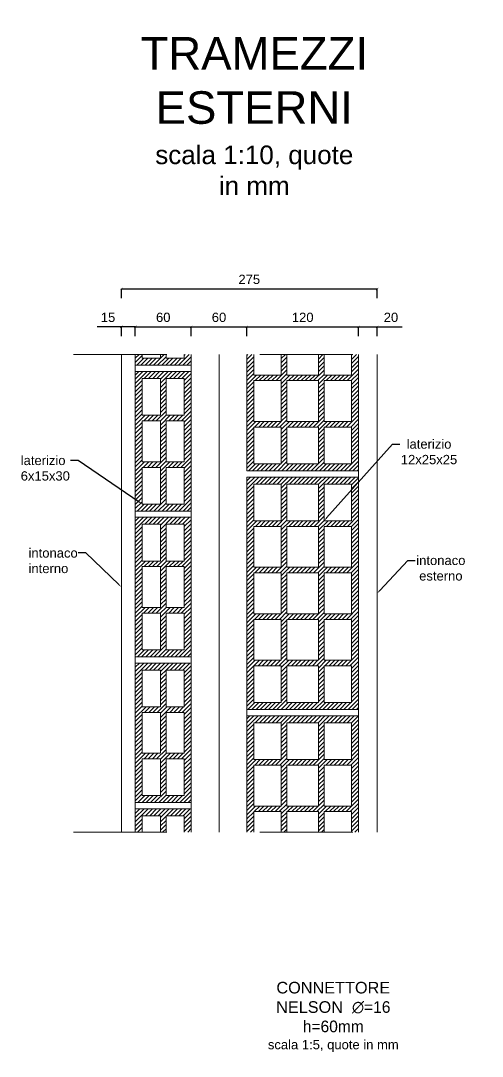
# Model space of a CAD drawing. Header units: millimetres. Extents: x 1415 to 3549, y 2194 to 4677.
# Drawn here: x 1773.362 to 1773.858, y 2309.951 to 2311.065 of the extents above; entities that cross this region are included whole.
import ezdxf
from ezdxf import colors
from ezdxf.entities.mleader import LeaderData, LeaderLine
from ezdxf.math import Vec2, Vec3

# ---------------------------------------------------------------- set-up
doc = ezdxf.new("R2010")
doc.units = ezdxf.units.MM
doc.linetypes.add('ACAD_ISO02W100', pattern=[15, 12, -3])
doc.layers.get('0').update_dxf_attribs({"plot": 0})
for name, color, linetype, lineweight in [('Layer3', 7, 'Continuous', 15), ('Layer4', 7, 'Continuous', 15), ('sezione', 18, 'ACAD_ISO02W100', 20), ('SIMBOLI', 145, 'Continuous', 18)]:
    doc.layers.add(name, color=color, linetype=linetype, lineweight=lineweight)
doc.styles.get("Standard").update_dxf_attribs({"font": 'arial.ttf'})
doc.linetypes.add('ISOLAMENTO', pattern='A,0.00254,-2.54,[134,ltypeshp.shx,S=2.54,R=0,X=-2.54,Y=0],-5.08,[134,ltypeshp.shx,S=2.54,R=180,X=2.54,Y=0],-2.54', length=10.16254)
doc.dimstyles.new('quote acciaio', dxfattribs={"dimtxt": 0.01, "dimasz": 0.0025, "dimexe": 0, "dimexo": 0, "dimgap": 0.005, "dimtad": 2, "dimdec": 0, "dimlfac": 1000, "dimzin": 0, "dimdsep": 46, "dimtxsty": 'Standard', "dimblk": 'ARCHTICK', "dimcen": 0, "dimclre": 252, "dimadec": 0, "dimazin": 0, "dimtfac": 1, "dimtdec": 0, "dimtofl": 0, "dimtmove": 0, "dimatfit": 3, "dimfxl": 0.01, "dimfxlon": 1, "dimtolj": 1, "dimtzin": 0, "dimarcsym": 0})
pattern_1 = [(45, (1768.8937277, 2308.0954397), (-0.002245064, 0.002245064), [])]

# ---------------------------------------------------------------- blocks, each defined once
blk = doc.blocks.new('_ArchTick')
at = {"color": 0, "linetype": 'ByBlock', "const_width": 0.15}
blk.add_lwpolyline([(-0.5, -0.5), (0.5, 0.5)], dxfattribs=at)
blk = doc.blocks.new('*D280')
at = {"layer": 'Defpoints', "color": 0, "transparency": 16777216}
for p in [(1773.4699, 2310.7359), (1773.4699, 2310.706), (1773.4849, 2310.706)]:
    blk.add_point(p, dxfattribs=at)
at = {"layer": 'Layer3', "color": 0, "linetype": 'Continuous', "lineweight": -2, "transparency": 16777216}
for p, q in [((1773.4699, 2310.7359), (1773.4439, 2310.7359)), ((1773.4849, 2310.7359), (1773.4699, 2310.7359))]:
    blk.add_line(p, q, dxfattribs=at)
at = {"layer": 'Layer3', "color": 252, "lineweight": -2, "transparency": 16777216}
for p, q in [((1773.4699, 2310.7259), (1773.4699, 2310.7359)), ((1773.4849, 2310.7259), (1773.4849, 2310.7359))]:
    blk.add_line(p, q, dxfattribs=at)
at = {"layer": 'Layer3', "color": 0, "lineweight": -2, "transparency": 16777216, "xscale": 0.0025, "yscale": 0.0025, "zscale": 0.0025, "rotation": 180}
blk.add_blockref('_ArchTick', (1773.4699, 2310.7359), dxfattribs=at)
at = {"layer": 'Layer3', "color": 0, "lineweight": -2, "transparency": 16777216, "xscale": 0.0025, "yscale": 0.0025, "zscale": 0.0025}
blk.add_blockref('_ArchTick', (1773.4849, 2310.7359), dxfattribs=at)
at = {"layer": 'Layer3', "color": 0, "transparency": 16777216, "insert": (1773.4556, 2310.746), "char_height": 0.01, "attachment_point": 5}
blk.add_mtext('\\A1;15', dxfattribs=at)
blk = doc.blocks.new('*D281')
at = {"layer": 'Defpoints', "color": 0, "transparency": 16777216}
for p in [(1773.5449, 2310.7359), (1773.4849, 2310.706), (1773.5449, 2310.706)]:
    blk.add_point(p, dxfattribs=at)
at = {"layer": 'Layer3', "color": 252, "lineweight": -2, "transparency": 16777216}
for p, q in [((1773.4849, 2310.7259), (1773.4849, 2310.7359)), ((1773.5449, 2310.7259), (1773.5449, 2310.7359))]:
    blk.add_line(p, q, dxfattribs=at)
at = {"layer": 'Layer3', "color": 0, "linetype": 'Continuous', "lineweight": -2, "transparency": 16777216}
blk.add_line((1773.4849, 2310.7359), (1773.5449, 2310.7359), dxfattribs=at)
at = {"layer": 'Layer3', "color": 0, "lineweight": -2, "transparency": 16777216, "xscale": 0.0025, "yscale": 0.0025, "zscale": 0.0025, "rotation": 180}
blk.add_blockref('_ArchTick', (1773.4849, 2310.7359), dxfattribs=at)
at = {"layer": 'Layer3', "color": 0, "lineweight": -2, "transparency": 16777216, "xscale": 0.0025, "yscale": 0.0025, "zscale": 0.0025}
blk.add_blockref('_ArchTick', (1773.5449, 2310.7359), dxfattribs=at)
at = {"layer": 'Layer3', "color": 0, "transparency": 16777216, "insert": (1773.5149, 2310.746), "char_height": 0.01, "attachment_point": 5}
blk.add_mtext('\\A1;60', dxfattribs=at)
blk = doc.blocks.new('*D282')
at = {"layer": 'Defpoints', "color": 0, "transparency": 16777216}
for p in [(1773.6047, 2310.7359), (1773.5449, 2310.706), (1773.6047, 2310.706)]:
    blk.add_point(p, dxfattribs=at)
at = {"layer": 'Layer3', "color": 252, "lineweight": -2, "transparency": 16777216}
for p, q in [((1773.5449, 2310.7259), (1773.5449, 2310.7359)), ((1773.6047, 2310.7259), (1773.6047, 2310.7359))]:
    blk.add_line(p, q, dxfattribs=at)
at = {"layer": 'Layer3', "color": 0, "linetype": 'Continuous', "lineweight": -2, "transparency": 16777216}
blk.add_line((1773.5449, 2310.7359), (1773.6047, 2310.7359), dxfattribs=at)
at = {"layer": 'Layer3', "color": 0, "lineweight": -2, "transparency": 16777216, "xscale": 0.0025, "yscale": 0.0025, "zscale": 0.0025, "rotation": 180}
blk.add_blockref('_ArchTick', (1773.5449, 2310.7359), dxfattribs=at)
at = {"layer": 'Layer3', "color": 0, "lineweight": -2, "transparency": 16777216, "xscale": 0.0025, "yscale": 0.0025, "zscale": 0.0025}
blk.add_blockref('_ArchTick', (1773.6047, 2310.7359), dxfattribs=at)
at = {"layer": 'Layer3', "color": 0, "transparency": 16777216, "insert": (1773.5748, 2310.746), "char_height": 0.01, "attachment_point": 5}
blk.add_mtext('\\A1;60', dxfattribs=at)
blk = doc.blocks.new('*D283')
at = {"layer": 'Defpoints', "color": 0, "transparency": 16777216}
for p in [(1773.7247, 2310.7359), (1773.6047, 2310.706), (1773.7247, 2310.706)]:
    blk.add_point(p, dxfattribs=at)
at = {"layer": 'Layer3', "color": 252, "lineweight": -2, "transparency": 16777216}
for p, q in [((1773.6047, 2310.7259), (1773.6047, 2310.7359)), ((1773.7247, 2310.7259), (1773.7247, 2310.7359))]:
    blk.add_line(p, q, dxfattribs=at)
at = {"layer": 'Layer3', "color": 0, "linetype": 'Continuous', "lineweight": -2, "transparency": 16777216}
blk.add_line((1773.6047, 2310.7359), (1773.7247, 2310.7359), dxfattribs=at)
at = {"layer": 'Layer3', "color": 0, "lineweight": -2, "transparency": 16777216, "xscale": 0.0025, "yscale": 0.0025, "zscale": 0.0025, "rotation": 180}
blk.add_blockref('_ArchTick', (1773.6047, 2310.7359), dxfattribs=at)
at = {"layer": 'Layer3', "color": 0, "lineweight": -2, "transparency": 16777216, "xscale": 0.0025, "yscale": 0.0025, "zscale": 0.0025}
blk.add_blockref('_ArchTick', (1773.7247, 2310.7359), dxfattribs=at)
at = {"layer": 'Layer3', "color": 0, "transparency": 16777216, "insert": (1773.6647, 2310.746), "char_height": 0.01, "attachment_point": 5}
blk.add_mtext('\\A1;120', dxfattribs=at)
blk = doc.blocks.new('*D284')
at = {"layer": 'Defpoints', "color": 0, "transparency": 16777216}
for p in [(1773.7447, 2310.7359), (1773.7247, 2310.706), (1773.7447, 2310.706)]:
    blk.add_point(p, dxfattribs=at)
at = {"layer": 'Layer3', "color": 252, "lineweight": -2, "transparency": 16777216}
for p, q in [((1773.7247, 2310.7259), (1773.7247, 2310.7359)), ((1773.7447, 2310.7259), (1773.7447, 2310.7359))]:
    blk.add_line(p, q, dxfattribs=at)
at = {"layer": 'Layer3', "color": 0, "linetype": 'Continuous', "lineweight": -2, "transparency": 16777216}
for p, q in [((1773.7247, 2310.7359), (1773.7447, 2310.7359)), ((1773.7447, 2310.7359), (1773.7717, 2310.7359))]:
    blk.add_line(p, q, dxfattribs=at)
at = {"layer": 'Layer3', "color": 0, "lineweight": -2, "transparency": 16777216, "xscale": 0.0025, "yscale": 0.0025, "zscale": 0.0025, "rotation": 180}
blk.add_blockref('_ArchTick', (1773.7247, 2310.7359), dxfattribs=at)
at = {"layer": 'Layer3', "color": 0, "lineweight": -2, "transparency": 16777216, "xscale": 0.0025, "yscale": 0.0025, "zscale": 0.0025}
blk.add_blockref('_ArchTick', (1773.7447, 2310.7359), dxfattribs=at)
at = {"layer": 'Layer3', "color": 0, "transparency": 16777216, "insert": (1773.7595, 2310.746), "char_height": 0.01, "attachment_point": 5}
blk.add_mtext('\\A1;20', dxfattribs=at)
blk = doc.blocks.new('*D285')
at = {"layer": 'Defpoints', "color": 0, "transparency": 16777216}
for p in [(1773.7447, 2310.7766), (1773.4699, 2310.706), (1773.7447, 2310.706)]:
    blk.add_point(p, dxfattribs=at)
at = {"layer": 'Layer3', "color": 252, "lineweight": -2, "transparency": 16777216}
for p, q in [((1773.4699, 2310.7666), (1773.4699, 2310.7766)), ((1773.7447, 2310.7666), (1773.7447, 2310.7766))]:
    blk.add_line(p, q, dxfattribs=at)
at = {"layer": 'Layer3', "color": 0, "linetype": 'Continuous', "lineweight": -2, "transparency": 16777216}
blk.add_line((1773.4699, 2310.7766), (1773.7447, 2310.7766), dxfattribs=at)
at = {"layer": 'Layer3', "color": 0, "lineweight": -2, "transparency": 16777216, "xscale": 0.0025, "yscale": 0.0025, "zscale": 0.0025, "rotation": 180}
blk.add_blockref('_ArchTick', (1773.4699, 2310.7766), dxfattribs=at)
at = {"layer": 'Layer3', "color": 0, "lineweight": -2, "transparency": 16777216, "xscale": 0.0025, "yscale": 0.0025, "zscale": 0.0025}
blk.add_blockref('_ArchTick', (1773.7447, 2310.7766), dxfattribs=at)
at = {"layer": 'Layer3', "color": 0, "transparency": 16777216, "insert": (1773.6073, 2310.7868), "char_height": 0.01, "attachment_point": 5}
blk.add_mtext('\\A1;275', dxfattribs=at)

msp = doc.modelspace()

# ---------------------------------------------------------------- hatches: boundary and pattern name
at = {"layer": 'Layer4'}
h = msp.add_hatch(dxfattribs=at)
h.set_pattern_fill('ANSI31', color=256, scale=0.001)
h.set_pattern_definition(pattern_1)
h.paths.add_polyline_path([(1773.5449, 2310.2175), (1773.4849, 2310.2175), (1773.4849, 2310.1925), (1773.4924, 2310.1925), (1773.4924, 2310.21), (1773.5119, 2310.21), (1773.5119, 2310.1925), (1773.5179, 2310.1925), (1773.5179, 2310.21), (1773.5374, 2310.21), (1773.5374, 2310.1925), (1773.5449, 2310.1925)])
h.paths.add_polyline_path([(1773.5449, 2310.3743), (1773.4849, 2310.3743), (1773.4849, 2310.2243), (1773.5449, 2310.2243)])
h.paths.add_polyline_path([(1773.5374, 2310.2318), (1773.5179, 2310.2318), (1773.5179, 2310.2713), (1773.5374, 2310.2713)], flags=16)
h.paths.add_polyline_path([(1773.5119, 2310.2318), (1773.4924, 2310.2318), (1773.4924, 2310.2713), (1773.5119, 2310.2713)], flags=16)
h.paths.add_polyline_path([(1773.5374, 2310.2773), (1773.5179, 2310.2773), (1773.5179, 2310.3213), (1773.5374, 2310.3213)], flags=16)
h.paths.add_polyline_path([(1773.5119, 2310.2773), (1773.4924, 2310.2773), (1773.4924, 2310.3213), (1773.5119, 2310.3213)], flags=16)
h.paths.add_polyline_path([(1773.5374, 2310.3273), (1773.5179, 2310.3273), (1773.5179, 2310.3668), (1773.5374, 2310.3668)], flags=16)
h.paths.add_polyline_path([(1773.5119, 2310.3273), (1773.4924, 2310.3273), (1773.4924, 2310.3668), (1773.5119, 2310.3668)], flags=16)
h.paths.add_polyline_path([(1773.7247, 2310.5689), (1773.7172, 2310.5604), (1773.7172, 2310.5273), (1773.6877, 2310.5273), (1773.6877, 2310.5668), (1773.7172, 2310.5668), (1773.7172, 2310.5604), (1773.7247, 2310.5689), (1773.7247, 2310.5743), (1773.6047, 2310.5743), (1773.6047, 2310.3243), (1773.7247, 2310.3243)])
h.paths.add_polyline_path([(1773.6477, 2310.3318), (1773.6477, 2310.3713), (1773.6817, 2310.3713), (1773.6817, 2310.3318)], flags=16)
h.paths.add_polyline_path([(1773.6417, 2310.3318), (1773.6122, 2310.3318), (1773.6122, 2310.3713), (1773.6417, 2310.3713)], flags=16)
h.paths.add_polyline_path([(1773.6877, 2310.3318), (1773.6877, 2310.3713), (1773.7172, 2310.3713), (1773.7172, 2310.3318)], flags=16)
h.paths.add_polyline_path([(1773.6477, 2310.3773), (1773.6477, 2310.4213), (1773.6817, 2310.4213), (1773.6817, 2310.3773)], flags=16)
h.paths.add_polyline_path([(1773.6417, 2310.3773), (1773.6122, 2310.3773), (1773.6122, 2310.4213), (1773.6417, 2310.4213)], flags=16)
h.paths.add_polyline_path([(1773.6877, 2310.3773), (1773.6877, 2310.4213), (1773.7172, 2310.4213), (1773.7172, 2310.3773)], flags=16)
h.paths.add_polyline_path([(1773.6477, 2310.4273), (1773.6477, 2310.4713), (1773.6817, 2310.4713), (1773.6817, 2310.4273)], flags=16)
h.paths.add_polyline_path([(1773.6417, 2310.4273), (1773.6122, 2310.4273), (1773.6122, 2310.4713), (1773.6417, 2310.4713)], flags=16)
h.paths.add_polyline_path([(1773.6877, 2310.4273), (1773.6877, 2310.4713), (1773.7172, 2310.4713), (1773.7172, 2310.4273)], flags=16)
h.paths.add_polyline_path([(1773.6477, 2310.4773), (1773.6477, 2310.5213), (1773.6817, 2310.5213), (1773.6817, 2310.4773)], flags=16)
h.paths.add_polyline_path([(1773.6417, 2310.4773), (1773.6122, 2310.4773), (1773.6122, 2310.5213), (1773.6417, 2310.5213)], flags=16)
h.paths.add_polyline_path([(1773.6877, 2310.4773), (1773.6877, 2310.5213), (1773.7172, 2310.5213), (1773.7172, 2310.4773)], flags=16)
h.paths.add_polyline_path([(1773.6477, 2310.5273), (1773.6477, 2310.5668), (1773.6817, 2310.5668), (1773.6817, 2310.5273)], flags=16)
h.paths.add_polyline_path([(1773.6417, 2310.5273), (1773.6122, 2310.5273), (1773.6122, 2310.5668), (1773.6417, 2310.5668)], flags=16)
h.paths.add_polyline_path([(1773.5449, 2310.531), (1773.4849, 2310.531), (1773.4849, 2310.381), (1773.5449, 2310.381)])
h.paths.add_polyline_path([(1773.5374, 2310.434), (1773.5179, 2310.434), (1773.5179, 2310.478), (1773.5374, 2310.478)], flags=16)
h.paths.add_polyline_path([(1773.5374, 2310.428), (1773.5374, 2310.3885), (1773.5179, 2310.3885), (1773.5179, 2310.428)], flags=16)
h.paths.add_polyline_path([(1773.5119, 2310.434), (1773.4924, 2310.434), (1773.4924, 2310.478), (1773.5119, 2310.478)], flags=16)
h.paths.add_polyline_path([(1773.5119, 2310.428), (1773.5119, 2310.3885), (1773.4924, 2310.3885), (1773.4924, 2310.428)], flags=16)
h.paths.add_polyline_path([(1773.5374, 2310.484), (1773.5179, 2310.484), (1773.5179, 2310.5235), (1773.5374, 2310.5235)], flags=16)
h.paths.add_polyline_path([(1773.5119, 2310.484), (1773.4924, 2310.484), (1773.4924, 2310.5235), (1773.5119, 2310.5235)], flags=16)
h.paths.add_polyline_path([(1773.7247, 2310.706), (1773.7172, 2310.706), (1773.7172, 2310.684), (1773.6877, 2310.684), (1773.6877, 2310.706), (1773.6817, 2310.706), (1773.6817, 2310.684), (1773.6477, 2310.684), (1773.6477, 2310.706), (1773.6417, 2310.706), (1773.6417, 2310.684), (1773.6122, 2310.684), (1773.6122, 2310.706), (1773.6047, 2310.706), (1773.6047, 2310.581), (1773.7247, 2310.581)])
h.paths.add_polyline_path([(1773.6877, 2310.5885), (1773.6877, 2310.628), (1773.7172, 2310.628), (1773.7172, 2310.5885)], flags=16)
h.paths.add_polyline_path([(1773.6817, 2310.5885), (1773.6477, 2310.5885), (1773.6477, 2310.628), (1773.6817, 2310.628)], flags=16)
h.paths.add_polyline_path([(1773.6417, 2310.5885), (1773.6122, 2310.5885), (1773.6122, 2310.628), (1773.6417, 2310.628)], flags=16)
h.paths.add_polyline_path([(1773.6877, 2310.634), (1773.6877, 2310.678), (1773.7172, 2310.678), (1773.7172, 2310.634)], flags=16)
h.paths.add_polyline_path([(1773.6817, 2310.634), (1773.6477, 2310.634), (1773.6477, 2310.678), (1773.6817, 2310.678)], flags=16)
h.paths.add_polyline_path([(1773.6417, 2310.634), (1773.6122, 2310.634), (1773.6122, 2310.678), (1773.6417, 2310.678)], flags=16)
h.paths.add_polyline_path([(1773.5449, 2310.6877), (1773.4849, 2310.6877), (1773.4849, 2310.5377), (1773.5449, 2310.5377)])
h.paths.add_polyline_path([(1773.5374, 2310.5452), (1773.5179, 2310.5452), (1773.5179, 2310.5847), (1773.5374, 2310.5847)], flags=16)
h.paths.add_polyline_path([(1773.5119, 2310.5452), (1773.4924, 2310.5452), (1773.4924, 2310.5847), (1773.5119, 2310.5847)], flags=16)
h.paths.add_polyline_path([(1773.5374, 2310.5907), (1773.5179, 2310.5907), (1773.5179, 2310.6347), (1773.5374, 2310.6347)], flags=16)
h.paths.add_polyline_path([(1773.5119, 2310.5907), (1773.4924, 2310.5907), (1773.4924, 2310.6347), (1773.5119, 2310.6347)], flags=16)
h.paths.add_polyline_path([(1773.5374, 2310.6407), (1773.5179, 2310.6407), (1773.5179, 2310.6802), (1773.5374, 2310.6802)], flags=16)
h.paths.add_polyline_path([(1773.5119, 2310.6407), (1773.4924, 2310.6407), (1773.4924, 2310.6802), (1773.5119, 2310.6802)], flags=16)
h.paths.add_polyline_path([(1773.5449, 2310.706), (1773.5374, 2310.706), (1773.5374, 2310.702), (1773.5179, 2310.702), (1773.5179, 2310.706), (1773.5119, 2310.706), (1773.5119, 2310.702), (1773.4924, 2310.702), (1773.4924, 2310.706), (1773.4849, 2310.706), (1773.4849, 2310.6945), (1773.5449, 2310.6945)])
h = msp.add_hatch(dxfattribs=at)
h.set_pattern_fill('ANSI31', color=256, scale=0.001)
h.set_pattern_definition(pattern_1)
h.paths.add_polyline_path([(1773.7247, 2310.3175), (1773.6047, 2310.3175), (1773.6047, 2310.1925), (1773.6122, 2310.1925), (1773.6122, 2310.2145), (1773.6417, 2310.2145), (1773.6417, 2310.1925), (1773.6477, 2310.1925), (1773.6477, 2310.2145), (1773.6817, 2310.2145), (1773.6817, 2310.1925), (1773.6877, 2310.1925), (1773.6877, 2310.2145), (1773.7172, 2310.2145), (1773.7172, 2310.1925), (1773.7247, 2310.1925)])
h.paths.add_polyline_path([(1773.6122, 2310.2645), (1773.6417, 2310.2645), (1773.6417, 2310.2205), (1773.6122, 2310.2205)], flags=16)
h.paths.add_polyline_path([(1773.6122, 2310.2705), (1773.6122, 2310.31), (1773.6417, 2310.31), (1773.6417, 2310.2705)], flags=16)
h.paths.add_polyline_path([(1773.6477, 2310.2645), (1773.6817, 2310.2645), (1773.6817, 2310.2205), (1773.6477, 2310.2205)], flags=16)
h.paths.add_polyline_path([(1773.6477, 2310.2705), (1773.6477, 2310.31), (1773.6817, 2310.31), (1773.6817, 2310.2705)], flags=16)
h.paths.add_polyline_path([(1773.6877, 2310.2645), (1773.7172, 2310.2645), (1773.7172, 2310.2205), (1773.6877, 2310.2205)], flags=16)
h.paths.add_polyline_path([(1773.6877, 2310.2705), (1773.6877, 2310.31), (1773.7172, 2310.31), (1773.7172, 2310.2705)], flags=16)

# ---------------------------------------------------------------- linework, layer by layer
for p, q in [((1773.4849, 2310.6945), (1773.5449, 2310.6945)), ((1773.4849, 2310.6945), (1773.5449, 2310.6945)), ((1773.4849, 2310.6945), (1773.5449, 2310.6945)), ((1773.4849, 2310.6945), (1773.5449, 2310.6945)), ((1773.4849, 2310.5377), (1773.5449, 2310.5377)), ((1773.4849, 2310.5377), (1773.5449, 2310.5377)), ((1773.4849, 2310.5377), (1773.5449, 2310.5377)), ((1773.4849, 2310.5377), (1773.5449, 2310.5377)), ((1773.4849, 2310.381), (1773.5449, 2310.381)), ((1773.4849, 2310.381), (1773.5449, 2310.381)), ((1773.4849, 2310.381), (1773.5449, 2310.381)), ((1773.4849, 2310.381), (1773.5449, 2310.381)), ((1773.4849, 2310.2243), (1773.5449, 2310.2243)), ((1773.4849, 2310.2243), (1773.5449, 2310.2243)), ((1773.4849, 2310.2243), (1773.5449, 2310.2243)), ((1773.4849, 2310.2243), (1773.5449, 2310.2243))]:
    msp.add_line(p, q, dxfattribs=at)
for points in [[(1773.4699, 2310.1925), (1773.4699, 2310.706)], [(1773.4849, 2310.1925), (1773.4849, 2310.706)], [(1773.4924, 2310.706), (1773.4924, 2310.702), (1773.5119, 2310.702), (1773.5119, 2310.706)], [(1773.4924, 2310.706), (1773.4924, 2310.702), (1773.5119, 2310.702), (1773.5119, 2310.706)], [(1773.4924, 2310.706), (1773.4924, 2310.702), (1773.5119, 2310.702), (1773.5119, 2310.706)], [(1773.4924, 2310.706), (1773.4924, 2310.702), (1773.5119, 2310.702), (1773.5119, 2310.706)], [(1773.5374, 2310.706), (1773.5374, 2310.702), (1773.5179, 2310.702), (1773.5179, 2310.706)], [(1773.5449, 2310.1925), (1773.5449, 2310.706)], [(1773.6047, 2310.581), (1773.7247, 2310.581), (1773.7247, 2310.706)], [(1773.7247, 2310.706), (1773.7247, 2310.581), (1773.6047, 2310.581), (1773.6047, 2310.706)], [(1773.6122, 2310.684), (1773.6122, 2310.706)], [(1773.6417, 2310.706), (1773.6417, 2310.684)], [(1773.6477, 2310.706), (1773.6477, 2310.684)], [(1773.6817, 2310.706), (1773.6817, 2310.684)], [(1773.6877, 2310.706), (1773.6877, 2310.684)], [(1773.7172, 2310.706), (1773.7172, 2310.684)], [(1773.7247, 2310.1925), (1773.7247, 2310.706)], [(1773.7447, 2310.1925), (1773.7447, 2310.706)], [(1773.5119, 2310.6802), (1773.4924, 2310.6802), (1773.4924, 2310.6407), (1773.5119, 2310.6407), (1773.5119, 2310.6802), (1773.4924, 2310.6802)], [(1773.5119, 2310.6802), (1773.4924, 2310.6802), (1773.4924, 2310.6407), (1773.5119, 2310.6407), (1773.5119, 2310.6802), (1773.4924, 2310.6802)], [(1773.5119, 2310.6802), (1773.4924, 2310.6802), (1773.4924, 2310.6407), (1773.5119, 2310.6407), (1773.5119, 2310.6802), (1773.4924, 2310.6802)], [(1773.5119, 2310.6802), (1773.4924, 2310.6802), (1773.4924, 2310.6407), (1773.5119, 2310.6407), (1773.5119, 2310.6802), (1773.4924, 2310.6802)], [(1773.5179, 2310.6802), (1773.5374, 2310.6802), (1773.5374, 2310.6407), (1773.5179, 2310.6407), (1773.5179, 2310.6802), (1773.5374, 2310.6802)], [(1773.5179, 2310.6802), (1773.5374, 2310.6802), (1773.5374, 2310.6407), (1773.5179, 2310.6407), (1773.5179, 2310.6802), (1773.5374, 2310.6802)], [(1773.5179, 2310.6802), (1773.5374, 2310.6802), (1773.5374, 2310.6407), (1773.5179, 2310.6407), (1773.5179, 2310.6802), (1773.5374, 2310.6802)], [(1773.5179, 2310.6802), (1773.5374, 2310.6802), (1773.5374, 2310.6407), (1773.5179, 2310.6407), (1773.5179, 2310.6802), (1773.5374, 2310.6802)], [(1773.6122, 2310.684), (1773.6417, 2310.684)], [(1773.6122, 2310.678), (1773.6417, 2310.678)], [(1773.6122, 2310.634), (1773.6122, 2310.678)], [(1773.6417, 2310.678), (1773.6417, 2310.634)], [(1773.6477, 2310.684), (1773.6817, 2310.684)], [(1773.6477, 2310.678), (1773.6817, 2310.678)], [(1773.6477, 2310.678), (1773.6477, 2310.634)], [(1773.6817, 2310.678), (1773.6817, 2310.634)], [(1773.6877, 2310.684), (1773.7172, 2310.684)], [(1773.6877, 2310.678), (1773.7172, 2310.678)], [(1773.6877, 2310.678), (1773.6877, 2310.634)], [(1773.7172, 2310.678), (1773.7172, 2310.634)], [(1773.6122, 2310.634), (1773.6417, 2310.634)], [(1773.6477, 2310.634), (1773.6817, 2310.634)], [(1773.6877, 2310.634), (1773.7172, 2310.634)], [(1773.6122, 2310.628), (1773.6417, 2310.628)], [(1773.6417, 2310.5885), (1773.6122, 2310.5885), (1773.6122, 2310.628)], [(1773.6417, 2310.628), (1773.6417, 2310.5885)], [(1773.6477, 2310.628), (1773.6817, 2310.628)], [(1773.6477, 2310.628), (1773.6477, 2310.5885)], [(1773.6817, 2310.628), (1773.6817, 2310.5885)], [(1773.6877, 2310.628), (1773.7172, 2310.628)], [(1773.6877, 2310.628), (1773.6877, 2310.5885)], [(1773.7172, 2310.628), (1773.7172, 2310.5885), (1773.6877, 2310.5885)], [(1773.6817, 2310.5885), (1773.6477, 2310.5885)], [(1773.6047, 2310.3243), (1773.7247, 2310.3243), (1773.7247, 2310.5743), (1773.6047, 2310.5743)], [(1773.7247, 2310.5743), (1773.7247, 2310.581)], [(1773.6122, 2310.5273), (1773.6122, 2310.5668), (1773.6417, 2310.5668)], [(1773.6417, 2310.5668), (1773.6417, 2310.5273)], [(1773.6477, 2310.5668), (1773.6477, 2310.5273)], [(1773.6477, 2310.5668), (1773.6817, 2310.5668)], [(1773.6817, 2310.5668), (1773.6817, 2310.5273)], [(1773.6877, 2310.5668), (1773.6877, 2310.5273)], [(1773.6877, 2310.5668), (1773.7172, 2310.5668), (1773.7172, 2310.5273)], [(1773.5119, 2310.5235), (1773.4924, 2310.5235), (1773.4924, 2310.484), (1773.5119, 2310.484), (1773.5119, 2310.5235), (1773.4924, 2310.5235)], [(1773.5119, 2310.5235), (1773.4924, 2310.5235), (1773.4924, 2310.484), (1773.5119, 2310.484), (1773.5119, 2310.5235), (1773.4924, 2310.5235)], [(1773.5119, 2310.5235), (1773.4924, 2310.5235), (1773.4924, 2310.484), (1773.5119, 2310.484), (1773.5119, 2310.5235), (1773.4924, 2310.5235)], [(1773.5119, 2310.5235), (1773.4924, 2310.5235), (1773.4924, 2310.484), (1773.5119, 2310.484), (1773.5119, 2310.5235), (1773.4924, 2310.5235)], [(1773.5179, 2310.5235), (1773.5374, 2310.5235), (1773.5374, 2310.484), (1773.5179, 2310.484), (1773.5179, 2310.5235), (1773.5374, 2310.5235)], [(1773.5179, 2310.5235), (1773.5374, 2310.5235), (1773.5374, 2310.484), (1773.5179, 2310.484), (1773.5179, 2310.5235), (1773.5374, 2310.5235)], [(1773.5179, 2310.5235), (1773.5374, 2310.5235), (1773.5374, 2310.484), (1773.5179, 2310.484), (1773.5179, 2310.5235), (1773.5374, 2310.5235)], [(1773.5179, 2310.5235), (1773.5374, 2310.5235), (1773.5374, 2310.484), (1773.5179, 2310.484), (1773.5179, 2310.5235), (1773.5374, 2310.5235)], [(1773.6122, 2310.5273), (1773.6417, 2310.5273)], [(1773.6122, 2310.5213), (1773.6417, 2310.5213)], [(1773.6122, 2310.4773), (1773.6122, 2310.5213)], [(1773.6417, 2310.5213), (1773.6417, 2310.4773)], [(1773.6477, 2310.5273), (1773.6817, 2310.5273)], [(1773.6477, 2310.5213), (1773.6817, 2310.5213)], [(1773.6477, 2310.5213), (1773.6477, 2310.4773)], [(1773.6817, 2310.5213), (1773.6817, 2310.4773)], [(1773.6877, 2310.5273), (1773.7172, 2310.5273)], [(1773.6877, 2310.5213), (1773.7172, 2310.5213)], [(1773.6877, 2310.5213), (1773.6877, 2310.4773)], [(1773.7172, 2310.5213), (1773.7172, 2310.4773)], [(1773.6122, 2310.4773), (1773.6417, 2310.4773)], [(1773.6477, 2310.4773), (1773.6817, 2310.4773)], [(1773.6877, 2310.4773), (1773.7172, 2310.4773)], [(1773.6122, 2310.4713), (1773.6417, 2310.4713)], [(1773.6122, 2310.4273), (1773.6122, 2310.4713)], [(1773.6417, 2310.4713), (1773.6417, 2310.4273)], [(1773.6477, 2310.4713), (1773.6817, 2310.4713)], [(1773.6477, 2310.4713), (1773.6477, 2310.4273)], [(1773.6817, 2310.4713), (1773.6817, 2310.4273)], [(1773.6877, 2310.4713), (1773.7172, 2310.4713)], [(1773.6877, 2310.4713), (1773.6877, 2310.4273)], [(1773.7172, 2310.4713), (1773.7172, 2310.4273)], [(1773.6047, 2310.1925), (1773.6047, 2310.4571)], [(1773.6122, 2310.4273), (1773.6417, 2310.4273)], [(1773.6122, 2310.4213), (1773.6417, 2310.4213)], [(1773.6122, 2310.3773), (1773.6122, 2310.4213)], [(1773.6417, 2310.4213), (1773.6417, 2310.3773)], [(1773.6477, 2310.4273), (1773.6817, 2310.4273)], [(1773.6477, 2310.4213), (1773.6817, 2310.4213)], [(1773.6477, 2310.4213), (1773.6477, 2310.3773)], [(1773.6817, 2310.4213), (1773.6817, 2310.3773)], [(1773.6877, 2310.4273), (1773.7172, 2310.4273)], [(1773.6877, 2310.4213), (1773.7172, 2310.4213)], [(1773.6877, 2310.4213), (1773.6877, 2310.3773)], [(1773.7172, 2310.4213), (1773.7172, 2310.3773)], [(1773.6122, 2310.3773), (1773.6417, 2310.3773)], [(1773.6477, 2310.3773), (1773.6817, 2310.3773)], [(1773.6877, 2310.3773), (1773.7172, 2310.3773)], [(1773.5119, 2310.3668), (1773.4924, 2310.3668), (1773.4924, 2310.3273), (1773.5119, 2310.3273), (1773.5119, 2310.3668), (1773.4924, 2310.3668)], [(1773.5119, 2310.3668), (1773.4924, 2310.3668), (1773.4924, 2310.3273), (1773.5119, 2310.3273), (1773.5119, 2310.3668), (1773.4924, 2310.3668)], [(1773.5119, 2310.3668), (1773.4924, 2310.3668), (1773.4924, 2310.3273), (1773.5119, 2310.3273), (1773.5119, 2310.3668), (1773.4924, 2310.3668)], [(1773.5119, 2310.3668), (1773.4924, 2310.3668), (1773.4924, 2310.3273), (1773.5119, 2310.3273), (1773.5119, 2310.3668), (1773.4924, 2310.3668)], [(1773.5179, 2310.3668), (1773.5374, 2310.3668), (1773.5374, 2310.3273), (1773.5179, 2310.3273), (1773.5179, 2310.3668), (1773.5374, 2310.3668)], [(1773.5179, 2310.3668), (1773.5374, 2310.3668), (1773.5374, 2310.3273), (1773.5179, 2310.3273), (1773.5179, 2310.3668), (1773.5374, 2310.3668)], [(1773.5179, 2310.3668), (1773.5374, 2310.3668), (1773.5374, 2310.3273), (1773.5179, 2310.3273), (1773.5179, 2310.3668), (1773.5374, 2310.3668)], [(1773.5179, 2310.3668), (1773.5374, 2310.3668), (1773.5374, 2310.3273), (1773.5179, 2310.3273), (1773.5179, 2310.3668), (1773.5374, 2310.3668)], [(1773.6122, 2310.3713), (1773.6417, 2310.3713)], [(1773.6417, 2310.3318), (1773.6122, 2310.3318), (1773.6122, 2310.3713)], [(1773.6417, 2310.3713), (1773.6417, 2310.3318)], [(1773.6477, 2310.3713), (1773.6817, 2310.3713)], [(1773.6477, 2310.3713), (1773.6477, 2310.3318)], [(1773.6817, 2310.3713), (1773.6817, 2310.3318)], [(1773.6877, 2310.3713), (1773.7172, 2310.3713)], [(1773.6877, 2310.3713), (1773.6877, 2310.3318)], [(1773.7172, 2310.3713), (1773.7172, 2310.3318), (1773.6877, 2310.3318)], [(1773.6817, 2310.3318), (1773.6477, 2310.3318)], [(1773.7247, 2310.1925), (1773.7247, 2310.3175), (1773.6047, 2310.3175)], [(1773.6047, 2310.1925), (1773.6047, 2310.3175), (1773.7247, 2310.3175), (1773.7247, 2310.1925)], [(1773.7247, 2310.3175), (1773.7247, 2310.3243)], [(1773.6122, 2310.2705), (1773.6122, 2310.31), (1773.6417, 2310.31)], [(1773.6417, 2310.31), (1773.6417, 2310.2705)], [(1773.6477, 2310.31), (1773.6477, 2310.2705)], [(1773.6477, 2310.31), (1773.6817, 2310.31)], [(1773.6817, 2310.31), (1773.6817, 2310.2705)], [(1773.6877, 2310.31), (1773.6877, 2310.2705)], [(1773.6877, 2310.31), (1773.7172, 2310.31), (1773.7172, 2310.2705)], [(1773.6122, 2310.2705), (1773.6417, 2310.2705)], [(1773.6122, 2310.2645), (1773.6417, 2310.2645)], [(1773.6122, 2310.2205), (1773.6122, 2310.2645)], [(1773.6417, 2310.2645), (1773.6417, 2310.2205)], [(1773.6477, 2310.2705), (1773.6817, 2310.2705)], [(1773.6477, 2310.2645), (1773.6817, 2310.2645)], [(1773.6477, 2310.2645), (1773.6477, 2310.2205)], [(1773.6817, 2310.2645), (1773.6817, 2310.2205)], [(1773.6877, 2310.2705), (1773.7172, 2310.2705)], [(1773.6877, 2310.2645), (1773.7172, 2310.2645)], [(1773.6877, 2310.2645), (1773.6877, 2310.2205)], [(1773.7172, 2310.2645), (1773.7172, 2310.2205)], [(1773.4849, 2310.2175), (1773.4849, 2310.2175), (1773.5449, 2310.2175), (1773.4849, 2310.2175), (1773.4849, 2310.1925)], [(1773.6122, 2310.2205), (1773.6417, 2310.2205)], [(1773.6477, 2310.2205), (1773.6817, 2310.2205)], [(1773.6877, 2310.2205), (1773.7172, 2310.2205)], [(1773.5119, 2310.21), (1773.4924, 2310.21), (1773.4924, 2310.1925)], [(1773.5119, 2310.1925), (1773.5119, 2310.21), (1773.4924, 2310.21)], [(1773.5119, 2310.21), (1773.4924, 2310.21), (1773.4924, 2310.1925)], [(1773.5119, 2310.1925), (1773.5119, 2310.21), (1773.4924, 2310.21)], [(1773.5119, 2310.21), (1773.4924, 2310.21), (1773.4924, 2310.1925)], [(1773.5119, 2310.1925), (1773.5119, 2310.21), (1773.4924, 2310.21)], [(1773.5119, 2310.21), (1773.4924, 2310.21), (1773.4924, 2310.1925)], [(1773.5119, 2310.1925), (1773.5119, 2310.21), (1773.4924, 2310.21)], [(1773.5119, 2310.21), (1773.4924, 2310.21), (1773.4924, 2310.1925)], [(1773.5119, 2310.1925), (1773.5119, 2310.21), (1773.4924, 2310.21)], [(1773.5119, 2310.21), (1773.4924, 2310.21), (1773.4924, 2310.1925)], [(1773.5119, 2310.1925), (1773.5119, 2310.21), (1773.4924, 2310.21)], [(1773.5119, 2310.21), (1773.4924, 2310.21), (1773.4924, 2310.1925)], [(1773.5119, 2310.1925), (1773.5119, 2310.21), (1773.4924, 2310.21)], [(1773.5119, 2310.21), (1773.4924, 2310.21), (1773.4924, 2310.1925)], [(1773.5119, 2310.1925), (1773.5119, 2310.21), (1773.4924, 2310.21)], [(1773.5119, 2310.21), (1773.4924, 2310.21), (1773.4924, 2310.1925)], [(1773.5119, 2310.1925), (1773.5119, 2310.21), (1773.4924, 2310.21)], [(1773.5119, 2310.21), (1773.4924, 2310.21), (1773.4924, 2310.1925)], [(1773.5119, 2310.1925), (1773.5119, 2310.21), (1773.4924, 2310.21)], [(1773.5119, 2310.21), (1773.4924, 2310.21), (1773.4924, 2310.1925)], [(1773.5119, 2310.1925), (1773.5119, 2310.21), (1773.4924, 2310.21)], [(1773.5119, 2310.21), (1773.4924, 2310.21), (1773.4924, 2310.1925)], [(1773.5119, 2310.1925), (1773.5119, 2310.21), (1773.4924, 2310.21)], [(1773.5119, 2310.21), (1773.4924, 2310.21), (1773.4924, 2310.1925)], [(1773.5119, 2310.1925), (1773.5119, 2310.21), (1773.4924, 2310.21)], [(1773.5119, 2310.21), (1773.4924, 2310.21), (1773.4924, 2310.1925)], [(1773.5119, 2310.1925), (1773.5119, 2310.21), (1773.4924, 2310.21)], [(1773.5119, 2310.21), (1773.4924, 2310.21), (1773.4924, 2310.1925)], [(1773.5119, 2310.1925), (1773.5119, 2310.21), (1773.4924, 2310.21)], [(1773.5119, 2310.21), (1773.4924, 2310.21), (1773.4924, 2310.1925)], [(1773.5119, 2310.1925), (1773.5119, 2310.21), (1773.4924, 2310.21)], [(1773.5179, 2310.21), (1773.5374, 2310.21), (1773.5374, 2310.1925)], [(1773.5179, 2310.1925), (1773.5179, 2310.21), (1773.5374, 2310.21)], [(1773.5179, 2310.21), (1773.5374, 2310.21), (1773.5374, 2310.1925)], [(1773.5179, 2310.1925), (1773.5179, 2310.21), (1773.5374, 2310.21)], [(1773.5179, 2310.21), (1773.5374, 2310.21), (1773.5374, 2310.1925)], [(1773.5179, 2310.1925), (1773.5179, 2310.21), (1773.5374, 2310.21)], [(1773.5179, 2310.21), (1773.5374, 2310.21), (1773.5374, 2310.1925)], [(1773.5179, 2310.1925), (1773.5179, 2310.21), (1773.5374, 2310.21)], [(1773.5179, 2310.21), (1773.5374, 2310.21), (1773.5374, 2310.1925)], [(1773.5179, 2310.1925), (1773.5179, 2310.21), (1773.5374, 2310.21)], [(1773.5179, 2310.21), (1773.5374, 2310.21), (1773.5374, 2310.1925)], [(1773.5179, 2310.1925), (1773.5179, 2310.21), (1773.5374, 2310.21)], [(1773.5179, 2310.21), (1773.5374, 2310.21), (1773.5374, 2310.1925)], [(1773.5179, 2310.1925), (1773.5179, 2310.21), (1773.5374, 2310.21)], [(1773.5179, 2310.21), (1773.5374, 2310.21), (1773.5374, 2310.1925)], [(1773.5179, 2310.1925), (1773.5179, 2310.21), (1773.5374, 2310.21)], [(1773.5179, 2310.21), (1773.5374, 2310.21), (1773.5374, 2310.1925)], [(1773.5179, 2310.1925), (1773.5179, 2310.21), (1773.5374, 2310.21)], [(1773.5179, 2310.21), (1773.5374, 2310.21), (1773.5374, 2310.1925)], [(1773.5179, 2310.1925), (1773.5179, 2310.21), (1773.5374, 2310.21)], [(1773.5179, 2310.21), (1773.5374, 2310.21), (1773.5374, 2310.1925)], [(1773.5179, 2310.1925), (1773.5179, 2310.21), (1773.5374, 2310.21)], [(1773.5179, 2310.21), (1773.5374, 2310.21), (1773.5374, 2310.1925)], [(1773.5179, 2310.1925), (1773.5179, 2310.21), (1773.5374, 2310.21)], [(1773.5179, 2310.21), (1773.5374, 2310.21), (1773.5374, 2310.1925)], [(1773.5179, 2310.1925), (1773.5179, 2310.21), (1773.5374, 2310.21)], [(1773.5179, 2310.21), (1773.5374, 2310.21), (1773.5374, 2310.1925)], [(1773.5179, 2310.1925), (1773.5179, 2310.21), (1773.5374, 2310.21)], [(1773.5179, 2310.21), (1773.5374, 2310.21), (1773.5374, 2310.1925)], [(1773.5179, 2310.1925), (1773.5179, 2310.21), (1773.5374, 2310.21)], [(1773.5179, 2310.21), (1773.5374, 2310.21), (1773.5374, 2310.1925)], [(1773.5179, 2310.1925), (1773.5179, 2310.21), (1773.5374, 2310.21)], [(1773.6122, 2310.2145), (1773.6417, 2310.2145)], [(1773.6122, 2310.1925), (1773.6122, 2310.2145)], [(1773.6417, 2310.2145), (1773.6417, 2310.1925)], [(1773.6477, 2310.2145), (1773.6817, 2310.2145)], [(1773.6477, 2310.2145), (1773.6477, 2310.1925)], [(1773.6817, 2310.2145), (1773.6817, 2310.1925)], [(1773.6877, 2310.2145), (1773.7172, 2310.2145)], [(1773.6877, 2310.2145), (1773.6877, 2310.1925)], [(1773.7172, 2310.2145), (1773.7172, 2310.1925)]]:
    msp.add_lwpolyline(points, dxfattribs=at)
for points in [[(1773.5449, 2310.6945), (1773.4849, 2310.6945)], [(1773.5449, 2310.6945), (1773.4849, 2310.6945)], [(1773.5449, 2310.6945), (1773.4849, 2310.6945)], [(1773.5449, 2310.6945), (1773.4849, 2310.6945)], [(1773.5449, 2310.6877), (1773.4849, 2310.6877), (1773.4849, 2310.5377), (1773.5449, 2310.5377), (1773.5449, 2310.6877), (1773.4849, 2310.6877)], [(1773.5449, 2310.6877), (1773.4849, 2310.6877), (1773.4849, 2310.5377), (1773.5449, 2310.5377), (1773.5449, 2310.6877), (1773.4849, 2310.6877)], [(1773.5449, 2310.6877), (1773.4849, 2310.6877), (1773.4849, 2310.5377), (1773.5449, 2310.5377), (1773.5449, 2310.6877), (1773.4849, 2310.6877)], [(1773.5449, 2310.6877), (1773.4849, 2310.6877), (1773.4849, 2310.5377), (1773.5449, 2310.5377), (1773.5449, 2310.6877), (1773.4849, 2310.6877)], [(1773.4924, 2310.5907), (1773.5119, 2310.5907), (1773.5119, 2310.6347), (1773.4924, 2310.6347)], [(1773.4924, 2310.5907), (1773.5119, 2310.5907), (1773.5119, 2310.6347), (1773.4924, 2310.6347)], [(1773.4924, 2310.5907), (1773.5119, 2310.5907), (1773.5119, 2310.6347), (1773.4924, 2310.6347)], [(1773.4924, 2310.5907), (1773.5119, 2310.5907), (1773.5119, 2310.6347), (1773.4924, 2310.6347)], [(1773.5374, 2310.6347), (1773.5374, 2310.5907), (1773.5179, 2310.5907), (1773.5179, 2310.6347)], [(1773.5374, 2310.6347), (1773.5374, 2310.5907), (1773.5179, 2310.5907), (1773.5179, 2310.6347)], [(1773.5374, 2310.6347), (1773.5374, 2310.5907), (1773.5179, 2310.5907), (1773.5179, 2310.6347)], [(1773.5374, 2310.6347), (1773.5374, 2310.5907), (1773.5179, 2310.5907), (1773.5179, 2310.6347)], [(1773.5119, 2310.5452), (1773.5119, 2310.5847), (1773.4924, 2310.5847), (1773.4924, 2310.5452)], [(1773.5119, 2310.5452), (1773.5119, 2310.5847), (1773.4924, 2310.5847), (1773.4924, 2310.5452)], [(1773.5119, 2310.5452), (1773.5119, 2310.5847), (1773.4924, 2310.5847), (1773.4924, 2310.5452)], [(1773.5119, 2310.5452), (1773.5119, 2310.5847), (1773.4924, 2310.5847), (1773.4924, 2310.5452)], [(1773.5374, 2310.5847), (1773.5374, 2310.5452), (1773.5179, 2310.5452), (1773.5179, 2310.5847)], [(1773.5374, 2310.5847), (1773.5374, 2310.5452), (1773.5179, 2310.5452), (1773.5179, 2310.5847)], [(1773.5374, 2310.5847), (1773.5374, 2310.5452), (1773.5179, 2310.5452), (1773.5179, 2310.5847)], [(1773.5374, 2310.5847), (1773.5374, 2310.5452), (1773.5179, 2310.5452), (1773.5179, 2310.5847)], [(1773.7247, 2310.3243), (1773.6047, 2310.3243), (1773.6047, 2310.5743), (1773.7247, 2310.5743)], [(1773.5449, 2310.5377), (1773.4849, 2310.5377)], [(1773.5449, 2310.5377), (1773.4849, 2310.5377)], [(1773.5449, 2310.5377), (1773.4849, 2310.5377)], [(1773.5449, 2310.5377), (1773.4849, 2310.5377)], [(1773.5449, 2310.531), (1773.4849, 2310.531), (1773.4849, 2310.381), (1773.5449, 2310.381), (1773.5449, 2310.531), (1773.4849, 2310.531)], [(1773.5449, 2310.531), (1773.4849, 2310.531), (1773.4849, 2310.381), (1773.5449, 2310.381), (1773.5449, 2310.531), (1773.4849, 2310.531)], [(1773.5449, 2310.531), (1773.4849, 2310.531), (1773.4849, 2310.381), (1773.5449, 2310.381), (1773.5449, 2310.531), (1773.4849, 2310.531)], [(1773.5449, 2310.531), (1773.4849, 2310.531), (1773.4849, 2310.381), (1773.5449, 2310.381), (1773.5449, 2310.531), (1773.4849, 2310.531)], [(1773.4924, 2310.434), (1773.5119, 2310.434), (1773.5119, 2310.478), (1773.4924, 2310.478)], [(1773.4924, 2310.434), (1773.5119, 2310.434), (1773.5119, 2310.478), (1773.4924, 2310.478)], [(1773.4924, 2310.434), (1773.5119, 2310.434), (1773.5119, 2310.478), (1773.4924, 2310.478)], [(1773.4924, 2310.434), (1773.5119, 2310.434), (1773.5119, 2310.478), (1773.4924, 2310.478)], [(1773.5374, 2310.478), (1773.5374, 2310.434), (1773.5179, 2310.434), (1773.5179, 2310.478)], [(1773.5374, 2310.478), (1773.5374, 2310.434), (1773.5179, 2310.434), (1773.5179, 2310.478)], [(1773.5374, 2310.478), (1773.5374, 2310.434), (1773.5179, 2310.434), (1773.5179, 2310.478)], [(1773.5374, 2310.478), (1773.5374, 2310.434), (1773.5179, 2310.434), (1773.5179, 2310.478)], [(1773.5119, 2310.3885), (1773.5119, 2310.428), (1773.4924, 2310.428), (1773.4924, 2310.3885)], [(1773.5119, 2310.3885), (1773.5119, 2310.428), (1773.4924, 2310.428), (1773.4924, 2310.3885)], [(1773.5119, 2310.3885), (1773.5119, 2310.428), (1773.4924, 2310.428), (1773.4924, 2310.3885)], [(1773.5119, 2310.3885), (1773.5119, 2310.428), (1773.4924, 2310.428), (1773.4924, 2310.3885)], [(1773.5374, 2310.428), (1773.5374, 2310.3885), (1773.5179, 2310.3885), (1773.5179, 2310.428)], [(1773.5374, 2310.428), (1773.5374, 2310.3885), (1773.5179, 2310.3885), (1773.5179, 2310.428)], [(1773.5374, 2310.428), (1773.5374, 2310.3885), (1773.5179, 2310.3885), (1773.5179, 2310.428)], [(1773.5374, 2310.428), (1773.5374, 2310.3885), (1773.5179, 2310.3885), (1773.5179, 2310.428)], [(1773.5449, 2310.381), (1773.4849, 2310.381)], [(1773.5449, 2310.381), (1773.4849, 2310.381)], [(1773.5449, 2310.381), (1773.4849, 2310.381)], [(1773.5449, 2310.381), (1773.4849, 2310.381)], [(1773.5449, 2310.3743), (1773.4849, 2310.3743), (1773.4849, 2310.2243), (1773.5449, 2310.2243), (1773.5449, 2310.3743), (1773.4849, 2310.3743)], [(1773.5449, 2310.3743), (1773.4849, 2310.3743), (1773.4849, 2310.2243), (1773.5449, 2310.2243), (1773.5449, 2310.3743), (1773.4849, 2310.3743)], [(1773.5449, 2310.3743), (1773.4849, 2310.3743), (1773.4849, 2310.2243), (1773.5449, 2310.2243), (1773.5449, 2310.3743), (1773.4849, 2310.3743)], [(1773.5449, 2310.3743), (1773.4849, 2310.3743), (1773.4849, 2310.2243), (1773.5449, 2310.2243), (1773.5449, 2310.3743), (1773.4849, 2310.3743)], [(1773.4924, 2310.2773), (1773.5119, 2310.2773), (1773.5119, 2310.3213), (1773.4924, 2310.3213)], [(1773.4924, 2310.2773), (1773.5119, 2310.2773), (1773.5119, 2310.3213), (1773.4924, 2310.3213)], [(1773.4924, 2310.2773), (1773.5119, 2310.2773), (1773.5119, 2310.3213), (1773.4924, 2310.3213)], [(1773.4924, 2310.2773), (1773.5119, 2310.2773), (1773.5119, 2310.3213), (1773.4924, 2310.3213)], [(1773.5374, 2310.3213), (1773.5374, 2310.2773), (1773.5179, 2310.2773), (1773.5179, 2310.3213)], [(1773.5374, 2310.3213), (1773.5374, 2310.2773), (1773.5179, 2310.2773), (1773.5179, 2310.3213)], [(1773.5374, 2310.3213), (1773.5374, 2310.2773), (1773.5179, 2310.2773), (1773.5179, 2310.3213)], [(1773.5374, 2310.3213), (1773.5374, 2310.2773), (1773.5179, 2310.2773), (1773.5179, 2310.3213)], [(1773.5119, 2310.2318), (1773.5119, 2310.2713), (1773.4924, 2310.2713), (1773.4924, 2310.2318)], [(1773.5119, 2310.2318), (1773.5119, 2310.2713), (1773.4924, 2310.2713), (1773.4924, 2310.2318)], [(1773.5119, 2310.2318), (1773.5119, 2310.2713), (1773.4924, 2310.2713), (1773.4924, 2310.2318)], [(1773.5119, 2310.2318), (1773.5119, 2310.2713), (1773.4924, 2310.2713), (1773.4924, 2310.2318)], [(1773.5374, 2310.2713), (1773.5374, 2310.2318), (1773.5179, 2310.2318), (1773.5179, 2310.2713)], [(1773.5374, 2310.2713), (1773.5374, 2310.2318), (1773.5179, 2310.2318), (1773.5179, 2310.2713)], [(1773.5374, 2310.2713), (1773.5374, 2310.2318), (1773.5179, 2310.2318), (1773.5179, 2310.2713)], [(1773.5374, 2310.2713), (1773.5374, 2310.2318), (1773.5179, 2310.2318), (1773.5179, 2310.2713)], [(1773.5449, 2310.2243), (1773.4849, 2310.2243)], [(1773.5449, 2310.2243), (1773.4849, 2310.2243)], [(1773.5449, 2310.2243), (1773.4849, 2310.2243)], [(1773.5449, 2310.2243), (1773.4849, 2310.2243)]]:
    msp.add_lwpolyline(points, close=True, dxfattribs=at)
at = {"layer": 'sezione', "ltscale": 0.001}
for points in [[(1773.4186, 2310.706), (1773.7931, 2310.706)], [(1773.4186, 2310.1925), (1773.7931, 2310.1925)]]:
    msp.add_lwpolyline(points, dxfattribs=at)
at = {"layer": 'SIMBOLI', "color": 5, "linetype": 'ISOLAMENTO', "ltscale": 0.002}
msp.add_lwpolyline([(1773.5748, 2310.1925), (1773.5748, 2310.706)], dxfattribs=at)

# ---------------------------------------------------------------- texts
at = {"layer": 'Layer4', "attachment_point": 1, "bg_fill": 2}
for s, width, insert, char_height in [('\\pxqc;TRAMEZZI ESTERNI\\P{\\H0.57143x;scala 1:10, quote in mm}', 0.216588, (1773.5044, 2311.0475), 0.035), ('\\pxqc;{\\H0.83333x;CONNETTORE NELSON  \\fBahnschrift Light|b0|i0|c0|p34;∅=16 h=60mm\\P\\fArial|b0|i0|c0|p34;\\H0.8x;scala 1:5, quote in mm}', 0.141894, (1773.6266, 2310.0315), 0.015)]:
    msp.add_mtext_dynamic_manual_height_columns(s, width=width, gutter_width=12.5, heights=[0], dxfattribs=dict(at, insert=insert, char_height=char_height))

# ---------------------------------------------------------------- dimensions: what is measured, and where the dimension line sits
at = {"layer": 'Layer3'}
for base, p1, p2, picture, middle in [((1773.7447, 2310.7766), (1773.4699, 2310.706), (1773.7447, 2310.706), '*D285', (1773.6073, 2310.7868)), ((1773.4699, 2310.7359), (1773.4849, 2310.706), (1773.4699, 2310.706), '*D280', (1773.4556, 2310.746)), ((1773.5449, 2310.7359), (1773.4849, 2310.706), (1773.5449, 2310.706), '*D281', (1773.5149, 2310.746)), ((1773.6047, 2310.7359), (1773.5449, 2310.706), (1773.6047, 2310.706), '*D282', (1773.5748, 2310.746)), ((1773.7247, 2310.7359), (1773.6047, 2310.706), (1773.7247, 2310.706), '*D283', (1773.6647, 2310.746)), ((1773.7447, 2310.7359), (1773.7247, 2310.706), (1773.7447, 2310.706), '*D284', (1773.7595, 2310.746))]:
    dim = msp.add_linear_dim(base=base, p1=p1, p2=p2, dimstyle='quote acciaio', dxfattribs=at)
    dim.commit()
    dim.dimension.update_dxf_attribs({"geometry": picture, "text_midpoint": middle})

# ---------------------------------------------------------------- leaders
at = {"layer": 'Layer4', "color": 251, "true_color": 0x636466}
ml = msp.add_multileader_mtext('Standard', dxfattribs=at)
ml.set_content('laterizio 12x25x25\\P\\P ', color=(99, 100, 102))
ml.set_leader_properties()
ml.build(insert=Vec2(0, 0))
ml.multileader.update_dxf_attribs({"dogleg_length": 0.008, "arrow_head_size": 0.004})
ctx = ml.context
ctx.base_point, ctx.char_height, ctx.arrow_head_size, ctx.landing_gap_size, ctx.plane_origin = Vec3(1773.7691, 2310.6098), 0.01, 0.004, 0.002, Vec3(1773.7327, 2310.5436)
ctx.text_align_type = 1
notes = []
notes.append((ctx, [(0, (1, 1, 0), (1773.7611, 2310.6098), (1, 0), 0.008, [(0, [(1773.6877, 2310.5273)], 0, [])])]))
ctx.mtext.insert, ctx.mtext.width, ctx.mtext.alignment, ctx.mtext.flow_direction = Vec3(1773.8004, 2310.6148), 0.088887, 2, 5
ml = msp.add_multileader_mtext('Standard', dxfattribs=at)
ml.set_content('laterizio 6x15x30\\P\\P ', color=(99, 100, 102))
ml.set_leader_properties()
ml.build(insert=Vec2(0, 0))
ml.multileader.update_dxf_attribs({"dogleg_length": 0.008, "arrow_head_size": 0.004})
ctx = ml.context
ctx.base_point, ctx.char_height, ctx.arrow_head_size, ctx.landing_gap_size, ctx.plane_origin = Vec3(1773.3598, 2310.5922), 0.01, 0.004, 0.002, Vec3(1773.5374, 2310.5616)
notes.append((ctx, [(1, (1, 1, 0), (1773.4234, 2310.5922), (-1, 0), 0.008, [(0, [(1773.4924, 2310.5452)], 0, [])])]))
ctx.mtext.insert, ctx.mtext.width, ctx.mtext.flow_direction = Vec3(1773.3618, 2310.5972), 0.088887, 5
ml = msp.add_multileader_mtext('Standard', dxfattribs=at)
ml.set_content('intonaco\\Pinterno\\P\\P ', color=(99, 100, 102))
ml.set_leader_properties()
ml.build(insert=Vec2(0, 0))
ml.multileader.update_dxf_attribs({"dogleg_length": 0.008, "arrow_head_size": 0.004})
ctx = ml.context
ctx.base_point, ctx.char_height, ctx.arrow_head_size, ctx.landing_gap_size, ctx.plane_origin = Vec3(1773.3682, 2310.4927), 0.01, 0.004, 0.002, Vec3(1773.4699, 2310.4724)
notes.append((ctx, [(1, (1, 1, 0), (1773.4316, 2310.4927), (-1, 0), 0.008, [(0, [(1773.4699, 2310.456)], 0, [])])]))
ctx.mtext.insert, ctx.mtext.width, ctx.mtext.flow_direction = Vec3(1773.3702, 2310.4977), 0.088887, 5
ml = msp.add_multileader_mtext('Standard', dxfattribs=at)
ml.set_content('intonaco esterno\\P\\P ', color=(99, 100, 102))
ml.set_leader_properties()
ml.build(insert=Vec2(0, 0))
ml.multileader.update_dxf_attribs({"dogleg_length": 0.008, "arrow_head_size": 0.004})
ctx = ml.context
ctx.base_point, ctx.char_height, ctx.arrow_head_size, ctx.landing_gap_size, ctx.plane_origin = Vec3(1773.7855, 2310.4847), 0.01, 0.004, 0.002, Vec3(1773.7447, 2310.4656)
ctx.text_align_type = 1
notes.append((ctx, [(0, (1, 1, 0), (1773.7775, 2310.4847), (1, 0), 0.008, [(0, [(1773.7447, 2310.4493)], 0, [])])]))
ctx.mtext.insert, ctx.mtext.width, ctx.mtext.alignment, ctx.mtext.flow_direction = Vec3(1773.8131, 2310.4897), 0.088887, 2, 5
for ctx, leaders in notes:
    for number, flags, end, landing, length, lines in leaders:
        leader = LeaderData()
        leader.index, (leader.has_last_leader_line, leader.has_dogleg_vector, leader.attachment_direction) = number, flags
        leader.last_leader_point, leader.dogleg_vector, leader.dogleg_length = Vec3(end), Vec3(landing), length
        for number, points, colour, breaks in lines:
            line = LeaderLine()
            line.index, line.vertices, line.color, line.breaks = number, Vec3.list(points), colors.encode_raw_color(colour), breaks
            leader.lines.append(line)
        ctx.leaders.append(leader)

doc.saveas('drawing.dxf')
